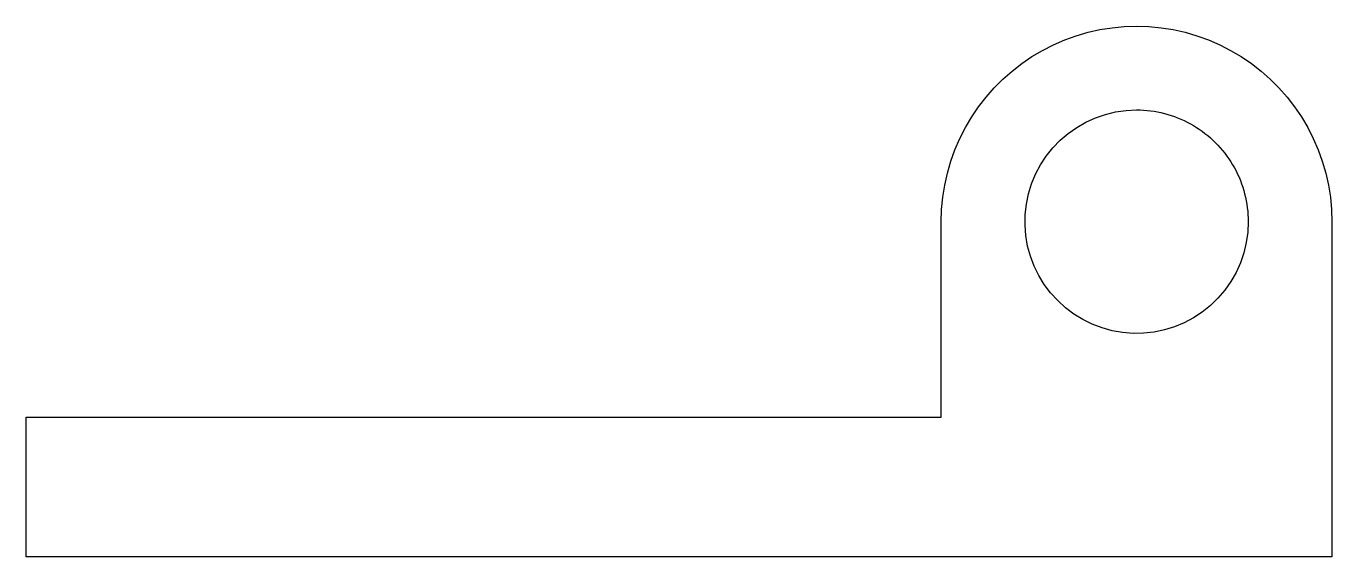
# Model space of a CAD drawing. Header units: metres. Extents: x -35.9 to 10.9, y 0 to 19.
import ezdxf

# ---------------------------------------------------------------- set-up
doc = ezdxf.new("R2010")
doc.units = ezdxf.units.M

msp = doc.modelspace()

# ---------------------------------------------------------------- linework, layer by layer
for points in [[(-3.1, 12), (-3.086, 12.44), (-3.045, 12.877), (-2.976, 13.312), (-2.88, 13.741), (-2.757, 14.163), (-2.608, 14.577), (-2.434, 14.98), (-2.234, 15.372), (-2.01, 15.751), (-1.763, 16.114), (-1.494, 16.462), (-1.203, 16.792), (-0.892, 17.103), (-0.562, 17.394), (-0.214, 17.663), (0.149, 17.91), (0.528, 18.134), (0.92, 18.334), (1.323, 18.508), (1.737, 18.657), (2.159, 18.78), (2.588, 18.876), (3.023, 18.945), (3.46, 18.986), (3.9, 19), (4.34, 18.986), (4.777, 18.945), (5.212, 18.876), (5.641, 18.78), (6.063, 18.657), (6.477, 18.508), (6.88, 18.334), (7.272, 18.134), (7.651, 17.91), (8.014, 17.663), (8.362, 17.394), (8.692, 17.103), (9.003, 16.792), (9.294, 16.462), (9.563, 16.114), (9.81, 15.751), (10.034, 15.372), (10.234, 14.98), (10.408, 14.577), (10.557, 14.163), (10.68, 13.741), (10.776, 13.312), (10.845, 12.877), (10.886, 12.44), (10.9, 12)], [(7.9, 12), (7.882, 11.624), (7.829, 11.25), (7.741, 10.884), (7.619, 10.528), (7.464, 10.184), (7.277, 9.857), (7.061, 9.548), (6.816, 9.262), (6.545, 9), (6.251, 8.764), (5.936, 8.557), (5.603, 8.381), (5.255, 8.236), (4.895, 8.126), (4.526, 8.049), (4.151, 8.008), (3.774, 8.002), (3.399, 8.032), (3.027, 8.096), (2.664, 8.196), (2.311, 8.329), (1.973, 8.495), (1.652, 8.692), (1.35, 8.918), (1.072, 9.172), (0.818, 9.45), (0.592, 9.752), (0.395, 10.073), (0.229, 10.411), (0.096, 10.764), (-0.004, 11.127), (-0.068, 11.499), (-0.098, 11.874), (-0.092, 12.251), (-0.051, 12.626), (0.026, 12.995), (0.136, 13.355), (0.281, 13.703), (0.457, 14.036), (0.664, 14.351), (0.9, 14.645), (1.162, 14.916), (1.448, 15.161), (1.757, 15.377), (2.084, 15.564), (2.428, 15.719), (2.784, 15.841), (3.15, 15.929), (3.524, 15.982), (3.9, 16)], [(3.9, 16), (4.026, 15.998), (4.151, 15.992), (4.276, 15.982), (4.401, 15.968), (4.526, 15.951), (4.65, 15.929), (4.773, 15.904), (4.895, 15.874), (5.016, 15.841), (5.136, 15.804), (5.255, 15.764), (5.372, 15.719), (5.489, 15.671), (5.603, 15.619), (5.716, 15.564), (5.827, 15.505), (5.936, 15.443), (6.043, 15.377), (6.148, 15.308), (6.251, 15.236), (6.352, 15.161), (6.45, 15.082), (6.545, 15), (6.638, 14.916), (6.728, 14.828), (6.816, 14.738), (6.9, 14.645), (6.982, 14.55), (7.061, 14.452), (7.136, 14.351), (7.208, 14.248), (7.277, 14.143), (7.343, 14.036), (7.405, 13.927), (7.464, 13.816), (7.519, 13.703), (7.571, 13.589), (7.619, 13.472), (7.664, 13.355), (7.704, 13.236), (7.741, 13.116), (7.774, 12.995), (7.804, 12.873), (7.829, 12.75), (7.851, 12.626), (7.868, 12.501), (7.882, 12.376), (7.892, 12.251), (7.898, 12.126), (7.9, 12)], [(-3.1, 5), (-3.1, 5.14), (-3.1, 5.28), (-3.1, 5.42), (-3.1, 5.56), (-3.1, 5.7), (-3.1, 5.84), (-3.1, 5.98), (-3.1, 6.12), (-3.1, 6.26), (-3.1, 6.4), (-3.1, 6.54), (-3.1, 6.68), (-3.1, 6.82), (-3.1, 6.96), (-3.1, 7.1), (-3.1, 7.24), (-3.1, 7.38), (-3.1, 7.52), (-3.1, 7.66), (-3.1, 7.8), (-3.1, 7.94), (-3.1, 8.08), (-3.1, 8.22), (-3.1, 8.36), (-3.1, 8.5), (-3.1, 8.64), (-3.1, 8.78), (-3.1, 8.92), (-3.1, 9.06), (-3.1, 9.2), (-3.1, 9.34), (-3.1, 9.48), (-3.1, 9.62), (-3.1, 9.76), (-3.1, 9.9), (-3.1, 10.04), (-3.1, 10.18), (-3.1, 10.32), (-3.1, 10.46), (-3.1, 10.6), (-3.1, 10.74), (-3.1, 10.88), (-3.1, 11.02), (-3.1, 11.16), (-3.1, 11.3), (-3.1, 11.44), (-3.1, 11.58), (-3.1, 11.72), (-3.1, 11.86), (-3.1, 12)], [(-3.1, 5), (-3.1, 5.14), (-3.1, 5.28), (-3.1, 5.42), (-3.1, 5.56), (-3.1, 5.7), (-3.1, 5.84), (-3.1, 5.98), (-3.1, 6.12), (-3.1, 6.26), (-3.1, 6.4), (-3.1, 6.54), (-3.1, 6.68), (-3.1, 6.82), (-3.1, 6.96), (-3.1, 7.1), (-3.1, 7.24), (-3.1, 7.38), (-3.1, 7.52), (-3.1, 7.66), (-3.1, 7.8), (-3.1, 7.94), (-3.1, 8.08), (-3.1, 8.22), (-3.1, 8.36), (-3.1, 8.5), (-3.1, 8.64), (-3.1, 8.78), (-3.1, 8.92), (-3.1, 9.06), (-3.1, 9.2), (-3.1, 9.34), (-3.1, 9.48), (-3.1, 9.62), (-3.1, 9.76), (-3.1, 9.9), (-3.1, 10.04), (-3.1, 10.18), (-3.1, 10.32), (-3.1, 10.46), (-3.1, 10.6), (-3.1, 10.74), (-3.1, 10.88), (-3.1, 11.02), (-3.1, 11.16), (-3.1, 11.3), (-3.1, 11.44), (-3.1, 11.58), (-3.1, 11.72), (-3.1, 11.86), (-3.1, 12)], [(10.9, 12), (10.9, 11.76), (10.9, 11.52), (10.9, 11.28), (10.9, 11.04), (10.9, 10.8), (10.9, 10.56), (10.9, 10.32), (10.9, 10.08), (10.9, 9.84), (10.9, 9.6), (10.9, 9.36), (10.9, 9.12), (10.9, 8.88), (10.9, 8.64), (10.9, 8.4), (10.9, 8.16), (10.9, 7.92), (10.9, 7.68), (10.9, 7.44), (10.9, 7.2), (10.9, 6.96), (10.9, 6.72), (10.9, 6.48), (10.9, 6.24), (10.9, 6), (10.9, 5.76), (10.9, 5.52), (10.9, 5.28), (10.9, 5.04), (10.9, 4.8), (10.9, 4.56), (10.9, 4.32), (10.9, 4.08), (10.9, 3.84), (10.9, 3.6), (10.9, 3.36), (10.9, 3.12), (10.9, 2.88), (10.9, 2.64), (10.9, 2.4), (10.9, 2.16), (10.9, 1.92), (10.9, 1.68), (10.9, 1.44), (10.9, 1.2), (10.9, 0.96), (10.9, 0.72), (10.9, 0.48), (10.9, 0.24), (10.9, 0)], [(-35.9, 0), (-35.9, 0.1), (-35.9, 0.2), (-35.9, 0.3), (-35.9, 0.4), (-35.9, 0.5), (-35.9, 0.6), (-35.9, 0.7), (-35.9, 0.8), (-35.9, 0.9), (-35.9, 1), (-35.9, 1.1), (-35.9, 1.2), (-35.9, 1.3), (-35.9, 1.4), (-35.9, 1.5), (-35.9, 1.6), (-35.9, 1.7), (-35.9, 1.8), (-35.9, 1.9), (-35.9, 2), (-35.9, 2.1), (-35.9, 2.2), (-35.9, 2.3), (-35.9, 2.4), (-35.9, 2.5), (-35.9, 2.6), (-35.9, 2.7), (-35.9, 2.8), (-35.9, 2.9), (-35.9, 3), (-35.9, 3.1), (-35.9, 3.2), (-35.9, 3.3), (-35.9, 3.4), (-35.9, 3.5), (-35.9, 3.6), (-35.9, 3.7), (-35.9, 3.8), (-35.9, 3.9), (-35.9, 4), (-35.9, 4.1), (-35.9, 4.2), (-35.9, 4.3), (-35.9, 4.4), (-35.9, 4.5), (-35.9, 4.6), (-35.9, 4.7), (-35.9, 4.8), (-35.9, 4.9), (-35.9, 5)], [(-35.9, 5), (-35.244, 5), (-34.588, 5), (-33.932, 5), (-33.276, 5), (-32.62, 5), (-31.964, 5), (-31.308, 5), (-30.652, 5), (-29.996, 5), (-29.34, 5), (-28.684, 5), (-28.028, 5), (-27.372, 5), (-26.716, 5), (-26.06, 5), (-25.404, 5), (-24.748, 5), (-24.092, 5), (-23.436, 5), (-22.78, 5), (-22.124, 5), (-21.468, 5), (-20.812, 5), (-20.156, 5), (-19.5, 5), (-18.844, 5), (-18.188, 5), (-17.532, 5), (-16.876, 5), (-16.22, 5), (-15.564, 5), (-14.908, 5), (-14.252, 5), (-13.596, 5), (-12.94, 5), (-12.284, 5), (-11.628, 5), (-10.972, 5), (-10.316, 5), (-9.66, 5), (-9.004, 5), (-8.348, 5), (-7.692, 5), (-7.036, 5), (-6.38, 5), (-5.724, 5), (-5.068, 5), (-4.412, 5), (-3.756, 5), (-3.1, 5)], [(-20, 5), (-19.662, 5), (-19.324, 5), (-18.986, 5), (-18.648, 5), (-18.31, 5), (-17.972, 5), (-17.634, 5), (-17.296, 5), (-16.958, 5), (-16.62, 5), (-16.282, 5), (-15.944, 5), (-15.606, 5), (-15.268, 5), (-14.93, 5), (-14.592, 5), (-14.254, 5), (-13.916, 5), (-13.578, 5), (-13.24, 5), (-12.902, 5), (-12.564, 5), (-12.226, 5), (-11.888, 5), (-11.55, 5), (-11.212, 5), (-10.874, 5), (-10.536, 5), (-10.198, 5), (-9.86, 5), (-9.522, 5), (-9.184, 5), (-8.846, 5), (-8.508, 5), (-8.17, 5), (-7.832, 5), (-7.494, 5), (-7.156, 5), (-6.818, 5), (-6.48, 5), (-6.142, 5), (-5.804, 5), (-5.466, 5), (-5.128, 5), (-4.79, 5), (-4.452, 5), (-4.114, 5), (-3.776, 5), (-3.438, 5), (-3.1, 5)], [(10.9, 0), (9.964, 0), (9.028, 0), (8.092, 0), (7.156, 0), (6.22, 0), (5.284, 0), (4.348, 0), (3.412, 0), (2.476, 0), (1.54, 0), (0.604, 0), (-0.332, 0), (-1.268, 0), (-2.204, 0), (-3.14, 0), (-4.076, 0), (-5.012, 0), (-5.948, 0), (-6.884, 0), (-7.82, 0), (-8.756, 0), (-9.692, 0), (-10.628, 0), (-11.564, 0), (-12.5, 0), (-13.436, 0), (-14.372, 0), (-15.308, 0), (-16.244, 0), (-17.18, 0), (-18.116, 0), (-19.052, 0), (-19.988, 0), (-20.924, 0), (-21.86, 0), (-22.796, 0), (-23.732, 0), (-24.668, 0), (-25.604, 0), (-26.54, 0), (-27.476, 0), (-28.412, 0), (-29.348, 0), (-30.284, 0), (-31.22, 0), (-32.156, 0), (-33.092, 0), (-34.028, 0), (-34.964, 0), (-35.9, 0)]]:
    msp.add_lwpolyline(points)

doc.saveas('drawing.dxf')
